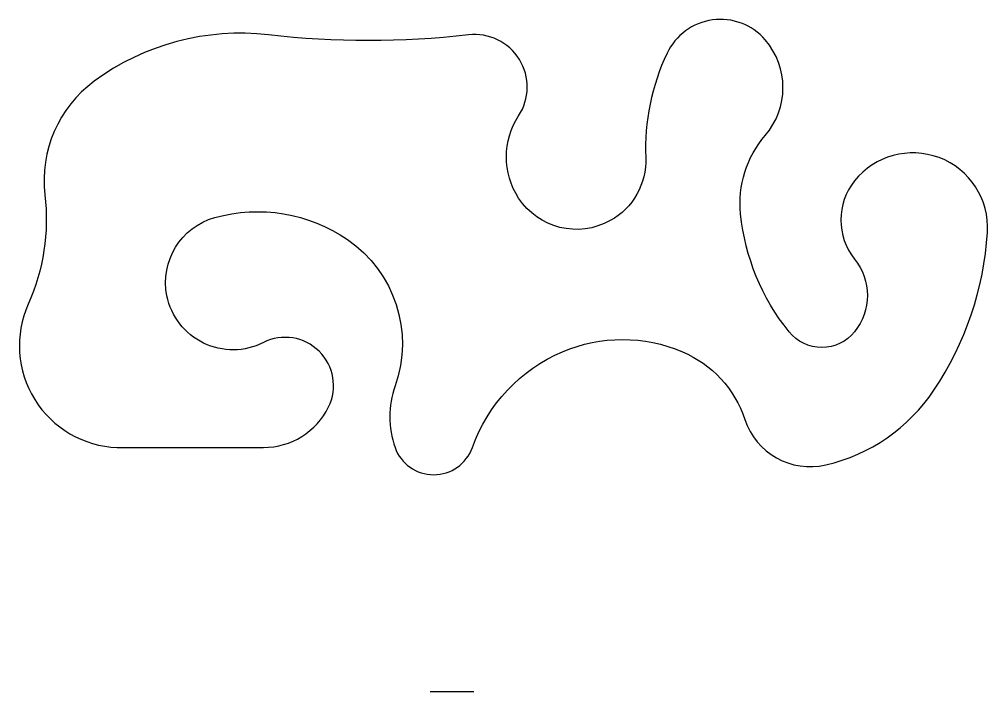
# Model space of a CAD drawing. Header units: metres. Extents: x -7.5 to 36.9, y -11.2 to 19.6.
import ezdxf

# ---------------------------------------------------------------- set-up
doc = ezdxf.new("R2010")
doc.units = ezdxf.units.M
doc.header["$MEASUREMENT"] = 0

msp = doc.modelspace()

# ---------------------------------------------------------------- linework, layer by layer
msp.add_line((11.317, -11.183), (13.317, -11.183))
msp.add_lwpolyline([(-7.084, 6.567, 0.530316), (-3.008, 0), (0, 0), (3.688, 0, 0.286335), (6.673, 1.862, 0.719463), (3.688, 4.807, -0.495378), (-0.731, 6.949, -0.392967), (1.463, 10.534, -0.221732), (7.534, 9.531, -0.340586), (9.715, 2.818, 0.172882), (9.715, 0, 0.705202), (13.255, 0, -0.209609), (17.387, 4.387, -0.203724), (22.878, 4.387, -0.215779), (25.729, 1.288, 0.388029), (29.441, -0.797, 0.190256), (34.396, 2.627, 0.132566), (36.845, 9.856, 0.330388), (34.626, 13.28, 0.323022), (30.762, 12.221, 0.352872), (30.762, 8.632, -0.352872), (30.762, 5.305, -0.478337), (27.757, 5.305, -0.145045), (25.538, 10.698, -0.206098), (26.667, 14.294, 0.371107), (26.667, 18.673, 0.543305), (22.171, 18.061, 0.119981), (21.195, 13.28, -0.282349), (19.568, 10.392, -0.393529), (15.376, 11.428, -0.297702), (15.376, 15.193, 0.635541), (13.082, 18.903, -0.057606), (3.918, 18.903, 0.189804), (-4.061, 16.78, 0.269307), (-6.318, 11.578, -0.134926)], format="xyb", close=True)

doc.saveas('drawing.dxf')
